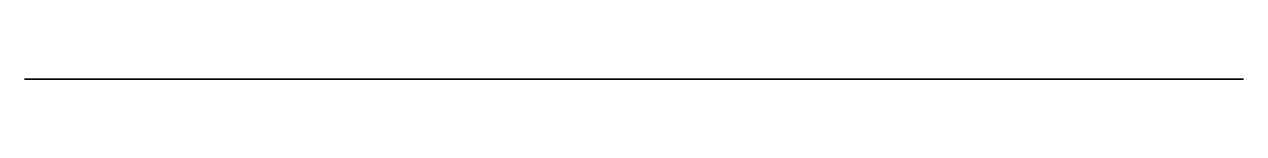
# Model space of a CAD drawing. Header units: millimetres. Extents: x 171.7 to 186.2, y 0 to 0.
import ezdxf

# ---------------------------------------------------------------- set-up
doc = ezdxf.new("R2010")
doc.units = ezdxf.units.MM
doc.layers.get('0').update_dxf_attribs({"color": 173, "true_color": 0x5858e1})

msp = doc.modelspace()

# ---------------------------------------------------------------- linework, layer by layer
at = {"color": 173, "true_color": 0x5858e1}
msp.add_polyline3d([(175.126, 0, 16.191), (171.7, 0, 16.192), (171.7, 0, -92.203), (186.156, 0, -92.203), (186.156, 0, -29.723), (186.155, 0, -29.681), (186.151, 0, -29.64), (186.146, 0, -29.599), (186.139, 0, -29.559), (186.13, 0, -29.52), (186.119, 0, -29.481), (186.106, 0, -29.444), (186.092, 0, -29.407), (186.075, 0, -29.371), (186.058, 0, -29.336), (186.038, 0, -29.302), (186.017, 0, -29.269), (185.994, 0, -29.237), (185.97, 0, -29.206), (185.945, 0, -29.177), (185.918, 0, -29.149), (185.889, 0, -29.122), (185.86, 0, -29.096), (185.829, 0, -29.072), (185.797, 0, -29.05), (185.764, 0, -29.028), (185.73, 0, -29.009), (185.695, 0, -28.991), (185.66, 0, -28.975), (185.623, 0, -28.96), (185.585, 0, -28.947), (185.546, 0, -28.936), (185.507, 0, -28.927), (185.467, 0, -28.92), (185.427, 0, -28.915), (185.385, 0, -28.912), (185.344, 0, -28.911), (180.217, 0, -28.911), (180.217, 0, -28.308), (180.613, 0, -28.115), (180.997, 0, -27.903), (181.369, 0, -27.675), (181.73, 0, -27.429), (182.077, 0, -27.168), (182.411, 0, -26.89), (182.731, 0, -26.598), (183.037, 0, -26.29), (183.328, 0, -25.969), (183.604, 0, -25.634), (183.864, 0, -25.287), (184.107, 0, -24.926), (184.334, 0, -24.554), (184.543, 0, -24.17), (184.735, 0, -23.776), (184.908, 0, -23.371), (185.061, 0, -22.958), (185.194, 0, -22.54), (185.307, 0, -22.118), (185.399, 0, -21.692), (185.471, 0, -21.263), (185.522, 0, -20.832), (185.552, 0, -20.399), (185.563, 0, -19.966), (185.552, 0, -19.532), (185.522, 0, -19.1), (185.471, 0, -18.668), (185.399, 0, -18.239), (185.307, 0, -17.813), (185.194, 0, -17.391), (185.061, 0, -16.973), (184.908, 0, -16.561), (184.694, 0, -16.067), (184.452, 0, -15.589), (184.184, 0, -15.127), (183.891, 0, -14.683), (183.573, 0, -14.258), (183.232, 0, -13.852), (182.867, 0, -13.467), (182.482, 0, -13.103), (182.154, 0, -12.829), (181.812, 0, -12.573), (181.457, 0, -12.336), (181.089, 0, -12.118), (180.725, 0, -11.913), (180.548, 0, -11.807), (180.378, 0, -11.696), (180.217, 0, -11.578), (180.14, 0, -11.515), (180.066, 0, -11.451), (179.995, 0, -11.383), (179.927, 0, -11.312), (179.863, 0, -11.238), (179.803, 0, -11.161), (179.73, 0, -11.056), (179.662, 0, -10.948), (179.599, 0, -10.837), (179.541, 0, -10.723), (179.487, 0, -10.606), (179.439, 0, -10.487), (179.395, 0, -10.366), (179.357, 0, -10.243), (179.331, 0, -10.143), (179.308, 0, -10.042), (179.272, 0, -9.839), (179.251, 0, -9.635), (179.244, 0, -9.43), (179.251, 0, -9.225), (179.272, 0, -9.02), (179.308, 0, -8.817), (179.331, 0, -8.717), (179.357, 0, -8.617), (179.396, 0, -8.495), (179.439, 0, -8.376), (179.488, 0, -8.259), (179.541, 0, -8.144), (179.6, 0, -8.031), (179.663, 0, -7.92), (179.803, 0, -7.698), (179.849, 0, -7.634), (179.896, 0, -7.572), (179.946, 0, -7.513), (179.997, 0, -7.456), (180.106, 0, -7.348), (180.221, 0, -7.248), (180.341, 0, -7.154), (180.466, 0, -7.065), (180.726, 0, -6.898), (181.261, 0, -6.575), (181.521, 0, -6.4), (181.645, 0, -6.305), (181.765, 0, -6.204), (182.036, 0, -5.948), (182.292, 0, -5.678), (182.532, 0, -5.393), (182.756, 0, -5.094), (182.963, 0, -4.783), (183.152, 0, -4.46), (183.324, 0, -4.126), (183.477, 0, -3.78), (183.586, 0, -3.494), (183.682, 0, -3.204), (183.764, 0, -2.911), (183.832, 0, -2.615), (183.886, 0, -2.317), (183.927, 0, -2.017), (183.953, 0, -1.716), (183.966, 0, -1.414), (183.965, 0, -1.112), (183.951, 0, -0.81), (183.922, 0, -0.509), (183.88, 0, -0.209), (183.824, 0, 0.089), (183.754, 0, 0.385), (183.67, 0, 0.679), (183.572, 0, 0.969), (183.461, 0, 1.255), (183.337, 0, 1.534), (183.201, 0, 1.806), (183.052, 0, 2.071), (182.893, 0, 2.329), (182.721, 0, 2.578), (182.539, 0, 2.819), (182.346, 0, 3.051), (182.143, 0, 3.275), (181.929, 0, 3.489), (181.706, 0, 3.693), (181.473, 0, 3.886), (181.231, 0, 4.07), (180.98, 0, 4.242), (180.721, 0, 4.403), (180.453, 0, 4.553), (180.453, 0, 9.484), (180.454, 0, 10.387), (180.436, 0, 10.836), (180.418, 0, 11.06), (180.39, 0, 11.282), (180.355, 0, 11.495), (180.312, 0, 11.707), (180.261, 0, 11.916), (180.203, 0, 12.124), (180.138, 0, 12.33), (180.065, 0, 12.533), (179.984, 0, 12.734), (179.896, 0, 12.932), (179.749, 0, 13.227), (179.586, 0, 13.513), (179.406, 0, 13.79), (179.213, 0, 14.056), (179.004, 0, 14.312), (178.782, 0, 14.556), (178.547, 0, 14.787), (178.3, 0, 15.005), (178.131, 0, 15.14), (177.956, 0, 15.267), (177.776, 0, 15.387), (177.592, 0, 15.5), (177.402, 0, 15.605), (177.208, 0, 15.702), (177.011, 0, 15.791), (176.81, 0, 15.871), (176.606, 0, 15.943), (176.399, 0, 16.006), (176.19, 0, 16.06), (175.98, 0, 16.105), (175.768, 0, 16.141), (175.554, 0, 16.168), (175.34, 0, 16.184)], close=True, dxfattribs=at)

doc.saveas('drawing.dxf')
